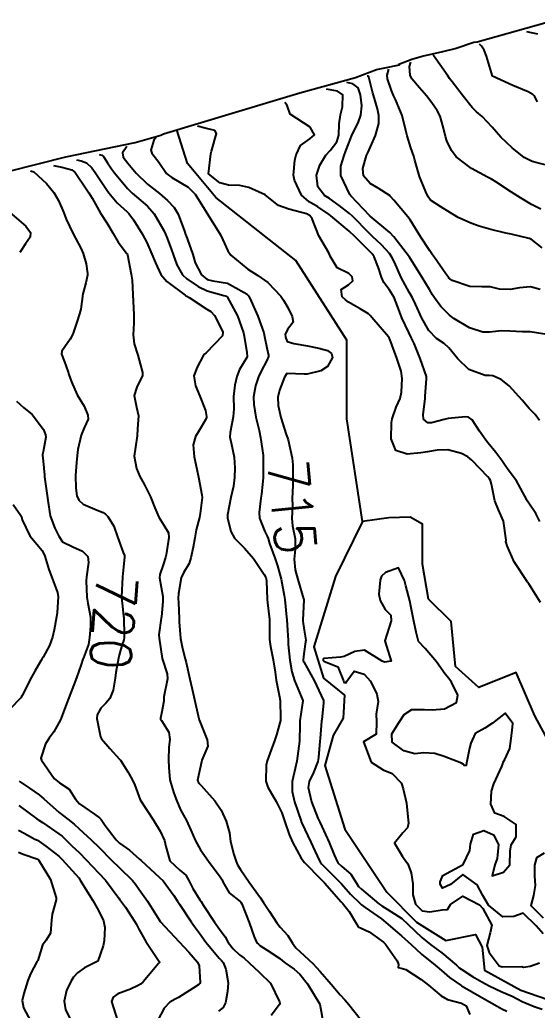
# Model space of a CAD drawing. Header units: metres. Extents: x 298520 to 308411, y 7433745 to 7450750.
# Drawn here: x 299445.2 to 299496.4, y 7449661.3 to 7449759.3 of the extents above; entities that cross this region are included whole.
import ezdxf
from ezdxf.enums import TextEntityAlignment as Align

# ---------------------------------------------------------------- set-up
doc = ezdxf.new("R2010")
doc.units = ezdxf.units.M
doc.header["$LTSCALE"] = 10
for name, color, linetype in [('Area', 45, 'Continuous'), ('Cotas', 45, 'Continuous'), ('Curvas de Nivel 1m', 11, 'Continuous'), ('Curvas de Nivel 5m', 15, 'Continuous'), ('Hidrografia', 140, 'Continuous')]:
    doc.layers.add(name, color=color, linetype=linetype)
doc.styles.add('Style-STANDARD', font='STANDARD.shx')

msp = doc.modelspace()

# ---------------------------------------------------------------- linework, layer by layer
at = {"layer": 'Area'}
msp.add_polyline3d([(299444.146, 7449744.347, 733.459), (299449.77, 7449745.76, 732.289), (299456.622, 7449747.182, 731.029), (299459.167, 7449747.895, 720.263), (299459.42, 7449748.038, 716.692), (299470.281, 7449751.28, 728.797), (299472.909, 7449752.072, 728.817), (299478.415, 7449753.597, 733.926), (299480.509, 7449754.379, 733.727), (299481.308, 7449754.565, 720.02), (299482.757, 7449754.871, 735.035), (299482.704, 7449754.913, 728.163), (299483.988, 7449755.409, 733.635), (299484.997, 7449755.714, 729.368), (299487.046, 7449756.174, 729.809), (299488.29, 7449756.483, 728.207), (299490.112, 7449757.106, 725.79), (299490.467, 7449757.134, 725.981), (299498.208, 7449759.312, 733.396)], dxfattribs=at)
at = {"layer": 'Curvas de Nivel 1m', "flags": 128}
for points, elevation in [([(299496.448, 7449757.881), (299495.373, 7449758.13)], 724), ([(299496.423, 7449751.206), (299496.147, 7449751.677), (299496.078, 7449751.792), (299495.965, 7449751.91), (299495.482, 7449752.171), (299493.974, 7449752.819), (299491.983, 7449753.72), (299491.386, 7449755.729), (299491.154, 7449756.304), (299490.892, 7449756.693), (299490.683, 7449756.9)], 723), ([(299497.88, 7449744.812), (299496.385, 7449745.173), (299495.887, 7449745.276), (299495.093, 7449745.688), (299493.902, 7449746.638), (299492.789, 7449747.711), (299491.928, 7449748.7), (299490.953, 7449749.735), (299490.396, 7449750.192), (299489.952, 7449750.631), (299489.08, 7449751.759), (299487.977, 7449753.182), (299487.725, 7449753.519), (299487.544, 7449753.774), (299486.359, 7449755.435), (299486.123, 7449755.789), (299486.103, 7449755.81)], 722), ([(299496.749, 7449740.583), (299495.836, 7449741.027), (299494.733, 7449741.691), (299493.848, 7449742.256), (299492.29, 7449743.284), (299491.861, 7449743.545), (299491.747, 7449743.607), (299491.48, 7449743.726), (299489.876, 7449744.608), (299488.387, 7449745.765), (299487.899, 7449746.383), (299487.466, 7449747.334), (299487.326, 7449747.779), (299487.129, 7449748.578), (299486.776, 7449749.787), (299486.489, 7449750.332), (299485.956, 7449751.113), (299485.434, 7449751.805), (299484.752, 7449752.589), (299483.979, 7449753.456), (299483.815, 7449753.822), (299483.773, 7449754.706), (299483.883, 7449755.11)], 721), ([(299496.682, 7449732.615), (299495.735, 7449732.897), (299494.644, 7449732.78), (299493.732, 7449732.617), (299492.674, 7449732.657), (299491.734, 7449732.88), (299490.909, 7449732.907), (299489.735, 7449732.925), (299487.982, 7449733.526), (299487.742, 7449733.67), (299487.694, 7449733.722), (299487.658, 7449733.771), (299487.356, 7449734.169), (299486.236, 7449735.793), (299486.048, 7449736.068), (299485.779, 7449736.451), (299484.894, 7449737.809), (299483.819, 7449739.534), (299483.609, 7449739.822), (299482.224, 7449741.451), (299481.89, 7449741.84), (299481.843, 7449741.889), (299480.654, 7449742.661), (299479.855, 7449743.099), (299479.207, 7449743.877), (299479.148, 7449744.603), (299479.521, 7449745.874), (299479.631, 7449746.137), (299479.902, 7449746.738), (299480.394, 7449747.863), (299480.734, 7449749.055), (299480.718, 7449749.858), (299480.582, 7449750.493), (299480.188, 7449751.867), (299480.14, 7449752.042), (299479.971, 7449752.704), (299479.752, 7449753.644), (299479.677, 7449753.721), (299479.583, 7449753.74)], 719), ([(299497.129, 7449728.21), (299495.684, 7449728.427), (299494.92, 7449728.452), (299493.685, 7449728.515), (299492.865, 7449728.533), (299491.683, 7449728.392), (299491.024, 7449728.396), (299489.689, 7449728.833), (299488.145, 7449729.766), (299487.706, 7449730.101), (299486.866, 7449730.934), (299486.246, 7449731.792), (299486.044, 7449732.113), (299485.731, 7449732.616), (299485.018, 7449733.807), (299483.773, 7449735.82), (299482.201, 7449737.836), (299481.799, 7449738.253), (299479.86, 7449739.869), (299479.841, 7449739.887), (299479.823, 7449739.905), (299477.96, 7449741.889), (299477.844, 7449742.039), (299476.962, 7449743.899), (299476.959, 7449744.817), (299477.291, 7449745.896), (299477.459, 7449746.333), (299477.91, 7449747.549), (299478.007, 7449747.794), (299478.06, 7449747.889), (299478.693, 7449749.12), (299478.947, 7449749.88), (299479.036, 7449750.796), (299478.92, 7449751.88), (299478.671, 7449752.584), (299478.15, 7449752.976), (299477.563, 7449753.1)], 718), ([(299496.624, 7449719.664), (299496.177, 7449720.26), (299495.595, 7449720.85), (299494.888, 7449721.687), (299493.624, 7449723.099), (299492.834, 7449723.712), (299492.002, 7449724.09), (299491.637, 7449724.12), (299491.238, 7449724.133), (299489.642, 7449724.706), (299488.524, 7449725.761), (299487.664, 7449726.856), (299487.186, 7449727.295), (299486.441, 7449727.788), (299485.684, 7449728.555), (299484.971, 7449729.807), (299484.354, 7449731.176), (299484.039, 7449731.817), (299483.728, 7449732.368), (299482.946, 7449733.828), (299482.276, 7449735.324), (299482.021, 7449735.838), (299481.776, 7449736.19), (299480.993, 7449737.06), (299480.11, 7449737.865), (299479.797, 7449738.161), (299478.114, 7449739.887), (299477.826, 7449740.154), (299476.807, 7449740.927), (299475.84, 7449741.64), (299475.671, 7449741.742), (299475.363, 7449741.917), (299474.707, 7449742.782), (299474.567, 7449743.929), (299474.881, 7449744.922), (299475.467, 7449745.916), (299475.898, 7449746.395), (299476.582, 7449747.227), (299476.765, 7449747.901), (299476.798, 7449749.033), (299476.942, 7449749.9), (299477.143, 7449750.706), (299477.168, 7449751.898), (299476.649, 7449752.244), (299475.553, 7449752.45)], 717), ([(299496.652, 7449709.668), (299496.257, 7449710.454), (299495.482, 7449711.59), (299495.423, 7449711.681), (299495.351, 7449711.815), (299494.332, 7449713.692), (299493.524, 7449714.789), (299493.151, 7449715.327), (299492.898, 7449715.71), (299492.311, 7449716.489), (299491.55, 7449717.412), (299491.295, 7449717.733), (299490.692, 7449718.613), (299489.962, 7449719.746), (299489.585, 7449719.993), (299489.309, 7449720.029), (299487.584, 7449719.86), (299487.196, 7449719.776), (299485.951, 7449719.421), (299485.578, 7449719.443), (299485.148, 7449719.804), (299485.12, 7449720.272), (299485.3, 7449721.803), (299485.321, 7449722.089), (299485.455, 7449723.802), (299485.429, 7449724.008), (299484.819, 7449725.808), (299484.21, 7449727.272), (299483.959, 7449727.817), (299483.681, 7449728.381), (299483.003, 7449729.827), (299482.579, 7449730.967), (299482.226, 7449731.835), (299481.731, 7449732.62), (299481.209, 7449733.32), (299480.991, 7449733.851), (299480.691, 7449734.784), (299480.277, 7449735.862), (299480.072, 7449736.162), (299479.779, 7449736.453), (299478.349, 7449737.884), (299477.801, 7449738.399), (299475.993, 7449739.908), (299475.824, 7449740.044), (299474.702, 7449740.798), (299473.836, 7449741.291), (299473.083, 7449741.948), (299472.384, 7449743.429), (299472.3, 7449743.956), (299472.417, 7449745.423), (299472.54, 7449745.954), (299472.982, 7449746.869), (299473.909, 7449747.529), (299474.349, 7449747.933), (299473.924, 7449748.697), (299471.943, 7449749.96), (299471.662, 7449750.824), (299471.433, 7449751.13)], 716), ([(299455.783, 7449746.78), (299455.357, 7449746.158), (299455.446, 7449745.714), (299455.883, 7449745.129), (299456.707, 7449744.142), (299457.857, 7449743.051), (299459.041, 7449742.118), (299459.836, 7449741.44), (299460.479, 7449740.75), (299460.884, 7449740.094), (299461.495, 7449738.387), (299461.611, 7449738.083), (299461.659, 7449737.949), (299461.788, 7449737.57), (299462.312, 7449736.075), (299462.557, 7449735.281), (299463.189, 7449734.066), (299463.746, 7449733.626), (299464.314, 7449733.482), (299465.741, 7449733.238), (299467.401, 7449732.34), (299467.724, 7449732.109), (299467.824, 7449732.009), (299467.952, 7449731.776), (299468.755, 7449729.999), (299469.343, 7449728.329), (299469.426, 7449727.992), (299469.661, 7449726.847), (299469.809, 7449726.142), (299469.803, 7449725.988), (299469.649, 7449725.615), (299469.089, 7449724.545), (299468.83, 7449723.998), (299468.512, 7449723.109), (299468.321, 7449722.003), (299468.355, 7449721.243), (299468.575, 7449720), (299468.891, 7449718.669), (299469.034, 7449717.995), (299469.277, 7449716.252), (299469.297, 7449715.992), (299469.29, 7449714.218), (299469.279, 7449713.992), (299469.105, 7449712.378), (299469.065, 7449711.994), (299468.886, 7449710.578), (299468.925, 7449709.995), (299469.45, 7449708.69), (299469.695, 7449708.236), (299469.791, 7449707.985), (299469.91, 7449707.509), (299470.463, 7449705.974), (299470.711, 7449705.275), (299471.065, 7449703.965), (299471.369, 7449702.35), (299471.426, 7449701.969), (299471.595, 7449700.216), (299471.613, 7449699.966), (299471.728, 7449698.366), (299471.752, 7449697.964), (299471.767, 7449697.513), (299471.91, 7449695.961), (299472.12, 7449694.796), (299472.395, 7449693.953), (299473.211, 7449691.973), (299473.219, 7449691.94), (299473.22, 7449691.917), (299472.92, 7449689.945), (299472.896, 7449689.621), (299472.882, 7449687.945), (299472.673, 7449686.455), (299472.603, 7449685.949), (299472.461, 7449685.246), (299472.168, 7449683.955), (299472.152, 7449682.964), (299472.376, 7449681.951), (299473.027, 7449680.018), (299473.053, 7449679.941), (299473.067, 7449679.905), (299473.102, 7449679.83), (299474.01, 7449677.931), (299474.811, 7449676.168), (299474.946, 7449675.921), (299475.052, 7449675.795), (299476.965, 7449673.901), (299477.032, 7449673.828), (299477.935, 7449672.8), (299478.875, 7449671.872), (299479.011, 7449671.756), (299479.383, 7449671.491), (299480.991, 7449670.357), (299481.628, 7449669.84), (299482.341, 7449669.194), (299482.971, 7449668.668), (299483.913, 7449667.81), (299484.949, 7449666.874), (299486.31, 7449665.786), (299486.928, 7449665.246), (299487.708, 7449664.555), (299488.873, 7449663.751), (299488.899, 7449663.737), (299488.953, 7449663.709), (299490.901, 7449662.588), (299492.425, 7449661.715), (299492.889, 7449661.45), (299493.378, 7449661.21)], 716), ([(299453.073, 7449745.99), (299453.208, 7449745.96), (299453.338, 7449745.91), (299453.482, 7449745.777), (299453.883, 7449745.159), (299454.279, 7449744.576), (299454.585, 7449744.169), (299455.85, 7449742.612), (299456.318, 7449742.145), (299457.83, 7449740.863), (299458.491, 7449740.123), (299459.444, 7449738.467), (299459.614, 7449738.112), (299459.789, 7449737.699), (299460.22, 7449736.546), (299460.369, 7449736.101), (299460.744, 7449735.077), (299461.31, 7449734.087), (299461.747, 7449733.682), (299462.866, 7449732.938), (299463.73, 7449732.504), (299465.382, 7449732.035), (299465.649, 7449731.958), (299465.722, 7449731.892), (299466.752, 7449730.02), (299467.335, 7449728.356), (299467.407, 7449728.013), (299467.657, 7449726.398), (299467.703, 7449726.009), (299467.694, 7449725.968), (299467.652, 7449725.895), (299466.958, 7449724.698), (299466.695, 7449724.019), (299466.486, 7449723.155), (299466.349, 7449722.029), (299466.37, 7449720.807), (299466.33, 7449720.029), (299466.028, 7449718.493), (299465.999, 7449718.033), (299466.117, 7449717.469), (299466.407, 7449716.027), (299466.488, 7449714.991), (299466.453, 7449714.026), (299466.343, 7449713.184), (299466.097, 7449712.031), (299465.766, 7449710.336), (299465.769, 7449710.035), (299466.087, 7449708.668), (299466.463, 7449708.025), (299467.428, 7449707.019), (299468.341, 7449706.001), (299469.397, 7449704.436), (299469.532, 7449704.126), (299469.571, 7449703.987), (299469.598, 7449703.78), (299469.687, 7449701.987), (299469.718, 7449701.628), (299469.901, 7449699.984), (299469.926, 7449699.396), (299469.92, 7449697.984), (299470.001, 7449697.295), (299470.287, 7449695.98), (299470.48, 7449694.779), (299470.577, 7449693.977), (299470.901, 7449692.321), (299470.953, 7449691.973), (299471.003, 7449690.194), (299470.983, 7449689.972), (299470.614, 7449688.571), (299470.408, 7449687.978), (299470.086, 7449687.085), (299469.677, 7449685.985), (299469.579, 7449685.575), (299469.548, 7449683.986), (299469.76, 7449683.371), (299470.564, 7449681.976), (299471.116, 7449680.836), (299471.414, 7449679.965), (299471.841, 7449678.71), (299472.196, 7449677.953), (299473.059, 7449676.362), (299473.378, 7449675.937), (299475.036, 7449674.244), (299475.35, 7449673.917), (299477.014, 7449672.041), (299477.081, 7449671.966), (299477.144, 7449671.898), (299477.805, 7449671.084), (299478.523, 7449669.877), (299478.673, 7449669.568), (299478.978, 7449669.423), (299479.781, 7449669.056), (299480.967, 7449668.213), (299481.171, 7449668.053), (299481.401, 7449667.843), (299482.553, 7449666.211), (299482.664, 7449665.824), (299482.649, 7449665.543), (299482.93, 7449665.484), (299483.409, 7449665.334), (299484.918, 7449664.343), (299485.647, 7449663.793), (299486.902, 7449662.731), (299487.52, 7449662.391), (299488.895, 7449662.007), (299489.38, 7449661.745), (299489.727, 7449660.895)], 717), ([(299448.543, 7449744.91), (299449.377, 7449744.732), (299450.351, 7449744.453), (299450.693, 7449744.212), (299451.847, 7449742.497), (299452.043, 7449742.198), (299452.374, 7449741.659), (299453.195, 7449740.186), (299453.808, 7449739.212), (299454.44, 7449738.17), (299454.941, 7449737.32), (299455.774, 7449736.22), (299455.82, 7449736.15), (299455.849, 7449736.072), (299456.242, 7449734.145), (299456.328, 7449733.561), (299456.399, 7449732.143), (299456.414, 7449731.445), (299456.483, 7449730.142), (299456.501, 7449729.331), (299456.427, 7449728.142), (299456.54, 7449727.266), (299456.874, 7449726.138), (299457.354, 7449724.414), (299457.336, 7449724.133), (299456.775, 7449722.979), (299456.511, 7449722.141), (299456.753, 7449720.976), (299456.942, 7449720.136), (299456.858, 7449718.849), (299456.821, 7449718.137), (299456.655, 7449717.031), (299456.525, 7449716.14), (299456.74, 7449714.919), (299457.068, 7449714.134), (299457.502, 7449713.377), (299458.128, 7449712.124), (299458.573, 7449711.018), (299458.957, 7449710.115), (299459.455, 7449709.323), (299459.909, 7449708.564), (299459.965, 7449708.102), (299459.679, 7449706.368), (299459.619, 7449706.107), (299459.406, 7449705.381), (299459.075, 7449704.435), (299459.031, 7449704.114), (299459.365, 7449702.243), (299459.37, 7449702.11), (299459.359, 7449701.753), (299459.221, 7449700.235), (299459.205, 7449700.111), (299458.976, 7449698.464), (299458.981, 7449698.113), (299459.293, 7449696.11), (299459.78, 7449694.604), (299459.817, 7449694.102), (299459.466, 7449692.318), (299459.448, 7449692.107), (299459.446, 7449691.911), (299459.231, 7449690.672), (299459.136, 7449690.199), (299459.14, 7449690.111), (299459.222, 7449689.972), (299459.948, 7449688.837), (299460.058, 7449688.097), (299459.962, 7449687.332), (299459.928, 7449686.102), (299459.938, 7449685.329), (299460.068, 7449684.101), (299460.46, 7449682.777), (299460.707, 7449682.094), (299461.119, 7449681.143), (299461.686, 7449680.081), (299462.138, 7449679.119), (299462.595, 7449678.067), (299463.07, 7449677.191), (299463.881, 7449676.052), (299465.038, 7449674.53), (299465.22, 7449674.223), (299465.3, 7449674.036), (299465.916, 7449672.92), (299467.014, 7449672.075), (299467.082, 7449672.009), (299467.186, 7449671.833), (299467.914, 7449670.001), (299468.38, 7449668.584), (299468.653, 7449667.993), (299468.812, 7449667.843), (299468.96, 7449667.735), (299469.675, 7449667.264), (299470.947, 7449666.42), (299471.19, 7449666.211), (299471.509, 7449665.961), (299472.36, 7449665.382), (299472.922, 7449664.87), (299473.672, 7449663.932), (299474.893, 7449661.92), (299475.244, 7449659.916)], 719), ([(299450.813, 7449745.45), (299451.293, 7449745.347), (299451.798, 7449745.159), (299452.345, 7449744.663), (299452.672, 7449744.192), (299453.847, 7449742.436), (299454.029, 7449742.177), (299454.857, 7449741.189), (299455.824, 7449740.306), (299455.983, 7449740.148), (299456.449, 7449739.508), (299457.327, 7449738.135), (299457.784, 7449737.276), (299458.278, 7449736.125), (299458.626, 7449735.259), (299459.167, 7449734.116), (299459.743, 7449733.418), (299461.555, 7449732.083), (299461.647, 7449732.006), (299461.722, 7449731.966), (299461.962, 7449731.836), (299463.709, 7449730.689), (299464.092, 7449730.439), (299464.47, 7449730.048), (299465.281, 7449728.434), (299465.268, 7449728.036), (299463.656, 7449726.375), (299463.482, 7449726.234), (299463.353, 7449726.063), (299462.757, 7449724.954), (299462.441, 7449724.072), (299462.596, 7449723.092), (299463.033, 7449722.066), (299463.589, 7449720.639), (299463.689, 7449720.059), (299463.675, 7449719.966), (299463.58, 7449719.74), (299462.957, 7449718.678), (299462.587, 7449718.07), (299462.354, 7449717.269), (299462.458, 7449716.071), (299462.731, 7449714.857), (299462.896, 7449714.066), (299463.229, 7449712.32), (299463.239, 7449712.062), (299463.064, 7449710.467), (299462.979, 7449710.065), (299462.67, 7449708.849), (299462.533, 7449708.069), (299462.365, 7449707.135), (299462.142, 7449706.073), (299461.971, 7449705.511), (299461.398, 7449704.6), (299461.167, 7449704.083), (299460.897, 7449702.56), (299460.881, 7449702.087), (299460.896, 7449701.624), (299460.973, 7449700.086), (299460.987, 7449699.733), (299461.105, 7449698.083), (299461.308, 7449697.105), (299461.582, 7449696.077), (299461.658, 7449695.708), (299462.016, 7449694.073), (299462.256, 7449693.077), (299462.494, 7449692.068), (299462.857, 7449690.435), (299462.953, 7449690.063), (299463.216, 7449689.405), (299463.76, 7449688.054), (299463.803, 7449687.444), (299463.227, 7449686.059), (299463.213, 7449686.019), (299463.171, 7449685.89), (299462.773, 7449684.066), (299462.892, 7449683.805), (299463.148, 7449683.54), (299464.498, 7449682.046), (299465.119, 7449681.123), (299465.639, 7449680.032), (299465.944, 7449678.88), (299466.057, 7449678.025), (299466.366, 7449676.718), (299466.603, 7449676.017), (299466.745, 7449675.71), (299467.045, 7449675.251), (299467.896, 7449674.001), (299469.017, 7449672.429), (299469.326, 7449671.987), (299469.908, 7449671.072), (299470.622, 7449669.974), (299470.979, 7449669.537), (299471.715, 7449668.704), (299472.182, 7449667.952), (299472.509, 7449667.497), (299472.95, 7449667.093), (299474.19, 7449665.927), (299474.925, 7449665.153), (299476.024, 7449663.909), (299476.902, 7449662.847), (299477.352, 7449662.348), (299477.765, 7449661.887), (299478.872, 7449660.469)], 718), ([(299444.188, 7449740.295), (299445.802, 7449738.906), (299446.28, 7449738.265), (299446.25, 7449737.804), (299445.782, 7449737.131), (299445.199, 7449736.279)], 721), ([(299444.881, 7449721.566), (299445.59, 7449720.951), (299446.444, 7449720.261), (299447.568, 7449718.779), (299447.763, 7449718.248), (299447.777, 7449718.031), (299447.538, 7449716.561), (299447.469, 7449716.316), (299447.46, 7449716.251), (299447.527, 7449715.649), (299447.639, 7449714.249), (299447.655, 7449714.105), (299447.913, 7449712.246), (299447.983, 7449711.74), (299448.223, 7449710.242), (299448.68, 7449709.008), (299449.059, 7449708.234), (299449.435, 7449707.676), (299450.472, 7449707.17), (299451.421, 7449706.724), (299451.926, 7449706.195), (299452, 7449705.601), (299451.8, 7449704.196), (299451.781, 7449703.804), (299451.854, 7449702.195), (299451.956, 7449701.602), (299452.202, 7449700.191), (299452.195, 7449699.331), (299452.116, 7449698.192), (299451.996, 7449697.51), (299451.5, 7449696.198), (299451.447, 7449696.043), (299451.286, 7449695.533), (299450.83, 7449694.207), (299450.564, 7449693.508), (299450.056, 7449692.218), (299449.827, 7449691.638), (299449.288, 7449690.229), (299449.221, 7449690.06), (299448.584, 7449688.861), (299448.113, 7449688.241), (299447.761, 7449687.678), (299447.291, 7449686.249), (299447.363, 7449686.056), (299448.618, 7449684.235), (299449.149, 7449683.816), (299450.099, 7449683.173), (299450.721, 7449682.206), (299451.126, 7449681.752), (299452.587, 7449680.709), (299453.106, 7449680.357), (299453.276, 7449680.178), (299453.669, 7449679.602), (299454.731, 7449678.164), (299455.08, 7449677.832), (299456.073, 7449677.145), (299457.064, 7449676.268), (299457.203, 7449676.129), (299459.036, 7449674.458), (299459.382, 7449674.107), (299460.444, 7449672.67), (299460.825, 7449672.092), (299461.008, 7449671.794), (299462.147, 7449670.073), (299462.507, 7449669.596), (299462.972, 7449668.955), (299463.617, 7449668.053), (299464.947, 7449666.474), (299465.156, 7449666.248), (299465.32, 7449666.036), (299465.602, 7449665.365), (299465.812, 7449664.031), (299465.758, 7449663.178), (299465.549, 7449662.033), (299465.336, 7449661.585), (299464.881, 7449661.23)], 721), ([(299444.546, 7449711.356), (299445.322, 7449710.272), (299445.374, 7449710.183), (299445.459, 7449709.851), (299446.194, 7449708.262), (299447.421, 7449706.808), (299447.695, 7449706.247), (299448.072, 7449704.916), (299448.343, 7449704.24), (299448.956, 7449702.655), (299449.02, 7449702.234), (299448.92, 7449700.664), (299448.852, 7449700.235), (299448.611, 7449698.956), (299448.441, 7449698.239), (299448.133, 7449697.419), (299447.513, 7449696.248), (299447.427, 7449696.113), (299447.289, 7449695.898), (299446.683, 7449694.851), (299446.355, 7449694.259), (299445.432, 7449692.455), (299445.333, 7449692.279), (299445.299, 7449692.233), (299445.251, 7449692.175), (299444.321, 7449691.204)], 722), ([(299496.975, 7449668.889), (299496.289, 7449669.667), (299495.001, 7449670.911), (299494.09, 7449670.6), (299492.995, 7449670.545), (299491.586, 7449671.724), (299491.022, 7449672.662), (299490.447, 7449673.736), (299489.043, 7449674.754), (299487.818, 7449673.768), (299487.029, 7449673.379), (299486.792, 7449673.782), (299486.798, 7449674.019), (299487.042, 7449674.644), (299489.053, 7449675.75), (299489.711, 7449677.106), (299489.801, 7449677.743), (299490.087, 7449678.746), (299491.097, 7449679.113), (299492.059, 7449678.682), (299492.553, 7449677.708), (299492.435, 7449676.336), (299492.2, 7449675.713), (299491.93, 7449674.605), (299493.046, 7449674.991), (299493.685, 7449675.694), (299493.722, 7449677.045), (299493.822, 7449677.693), (299494.319, 7449678.459), (299494.295, 7449679.688), (299493.111, 7449680.491), (299492.202, 7449680.801), (299491.788, 7449681.72), (299491.872, 7449682.989), (299492.107, 7449683.716), (299492.907, 7449685.44), (299492.988, 7449685.703), (299493.032, 7449685.845), (299493.179, 7449686.132), (299493.676, 7449687.215), (299493.74, 7449687.695), (299493.91, 7449689), (299493.987, 7449689.692), (299493.233, 7449690.703), (299491.984, 7449689.719), (299491.218, 7449689.217), (299490.247, 7449688.705), (299489.83, 7449687.744), (299489.708, 7449687.232), (299489.412, 7449685.748), (299489.38, 7449685.539), (299489.171, 7449685.542), (299489.071, 7449685.65), (299488.903, 7449685.754), (299487.182, 7449686.41), (299486.252, 7449686.724), (299485.187, 7449686.767), (299484.298, 7449686.697), (299483.19, 7449686.99), (299482.045, 7449687.837), (299482.026, 7449688.652), (299482.742, 7449689.827), (299483.231, 7449690.589), (299483.985, 7449691.063), (299485.236, 7449691.087), (299486.005, 7449691.023), (299487.236, 7449691.134), (299488.418, 7449691.762), (299488.527, 7449692.488), (299487.916, 7449693.77), (299487.643, 7449694.141), (299487.281, 7449694.575), (299486.414, 7449695.789), (299485.313, 7449697.118), (299484.654, 7449697.807), (299484.421, 7449698.721), (299484.203, 7449699.811), (299483.885, 7449701.288), (299483.777, 7449701.816), (299483.385, 7449703.294), (299483.25, 7449703.822), (299482.656, 7449705.082), (299481.401, 7449704.618), (299480.989, 7449704.262), (299480.853, 7449703.855), (299480.733, 7449702.496), (299480.844, 7449701.855), (299481.354, 7449700.971), (299481.92, 7449700.413), (299481.945, 7449699.841), (299481.323, 7449697.85), (299481.961, 7449695.84), (299481.292, 7449695.761), (299481.055, 7449695.852), (299479.309, 7449696.957), (299478.366, 7449696.821), (299477.299, 7449696.319), (299476.946, 7449696.248), (299475.296, 7449696.104), (299475.213, 7449696.002), (299475.215, 7449695.921), (299475.292, 7449695.84), (299476.685, 7449695.297), (299477.235, 7449693.891), (299477.271, 7449693.775), (299477.445, 7449693.714), (299477.572, 7449693.887), (299478.289, 7449694.874), (299479.28, 7449694.577), (299479.897, 7449693.864), (299480.522, 7449692.589), (299480.65, 7449691.856), (299480.474, 7449690.614), (299480.493, 7449689.857), (299480.454, 7449688.614), (299479.203, 7449687.87), (299479.983, 7449685.862), (299481.165, 7449685.099), (299482.056, 7449684.73), (299482.922, 7449683.823), (299482.995, 7449683.666), (299483.147, 7449683.232), (299483.461, 7449681.817), (299483.508, 7449681.435), (299483.646, 7449679.815), (299483.547, 7449679.367), (299483.093, 7449678.876), (299482.281, 7449677.832), (299483.063, 7449676.515), (299483.591, 7449675.815), (299483.933, 7449674.922), (299484.103, 7449673.809), (299484.095, 7449672.737), (299484.355, 7449671.807), (299485.003, 7449671.146), (299485.758, 7449671.036), (299487.005, 7449671.251), (299487.501, 7449671.277), (299487.83, 7449671.768), (299489.021, 7449672.607), (299490.694, 7449671.733), (299491.008, 7449671.374), (299491.899, 7449669.721), (299491.727, 7449668.97), (299491.418, 7449667.725), (299491.637, 7449667.038), (299492.615, 7449665.713), (299492.932, 7449665.615), (299494.879, 7449665.628), (299494.932, 7449665.619), (299495.03, 7449665.58), (299495.702, 7449665.672), (299496.605, 7449665.996)], 714), ([(299445.15, 7449683.986), (299446.177, 7449683.298), (299447.137, 7449682.617), (299447.583, 7449682.245), (299449.113, 7449680.894), (299449.958, 7449680.217), (299450.602, 7449679.712), (299451.094, 7449679.275), (299452.261, 7449678.188), (299453.075, 7449677.403), (299454.29, 7449676.168), (299455.052, 7449675.442), (299456.372, 7449674.14), (299456.667, 7449673.773), (299457.024, 7449673.26), (299457.829, 7449672.122), (299458.985, 7449670.251), (299459.087, 7449670.109), (299460.963, 7449668.09), (299461.924, 7449667.047), (299462.795, 7449666.062), (299462.938, 7449665.717), (299463.037, 7449664.059), (299463.012, 7449663.959), (299462.911, 7449663.875), (299462.344, 7449663.505), (299460.898, 7449662.561), (299460.595, 7449662.394), (299460.062, 7449662.098), (299459.482, 7449661.506), (299458.866, 7449660.325)], 722), ([(299445.122, 7449681.573), (299446.91, 7449680.253), (299447.023, 7449680.173), (299447.102, 7449680.122), (299447.464, 7449679.882), (299449.088, 7449678.768), (299449.394, 7449678.533), (299449.722, 7449678.22), (299450.407, 7449677.54), (299451.07, 7449676.913), (299451.792, 7449676.193), (299453.043, 7449674.872), (299453.679, 7449674.174), (299455.015, 7449672.409), (299455.111, 7449672.255), (299455.174, 7449672.158), (299455.655, 7449671.499), (299456.567, 7449670.136), (299456.713, 7449669.867), (299456.975, 7449669.334), (299457.675, 7449668.123), (299458.944, 7449666.235), (299459.023, 7449666.109), (299459.015, 7449666.036), (299458.941, 7449665.951), (299458.092, 7449664.952), (299457.399, 7449664.125), (299457.137, 7449663.902), (299456.909, 7449663.759), (299456.176, 7449663.411), (299454.901, 7449662.934), (299454.448, 7449662.614), (299454.291, 7449662.166), (299454.865, 7449660.284)], 723), ([(299445.092, 7449679.146), (299445.648, 7449678.831), (299446.692, 7449678.256), (299446.96, 7449678.13), (299447.081, 7449678.055), (299447.784, 7449677.535), (299449.066, 7449676.55), (299449.238, 7449676.401), (299449.41, 7449676.225), (299451.036, 7449674.412), (299451.191, 7449674.198), (299451.89, 7449673.066), (299452.426, 7449672.189), (299452.998, 7449671.181), (299453.486, 7449670.175), (299453.634, 7449669.515), (299453.54, 7449668.174), (299453.444, 7449667.689), (299452.943, 7449666.18), (299451.611, 7449665.521), (299450.925, 7449665.015), (299450.539, 7449664.594), (299450.296, 7449664.216), (299449.841, 7449663.283), (299449.616, 7449662.223), (299449.738, 7449661.363), (299450.325, 7449660.215)], 724), ([(299497.071, 7449676.854), (299496.325, 7449676.406), (299496.108, 7449675.669), (299496.109, 7449674.603), (299496.186, 7449673.668), (299496.016, 7449672.677), (299495.755, 7449671.673), (299496.995, 7449670.465)], 714)]:
    msp.add_lwpolyline(points, dxfattribs=dict(at, elevation=elevation))
at = {"layer": 'Curvas de Nivel 5m', "flags": 128}
for points, elevation in [([(299496.868, 7449736.748), (299495.792, 7449737.594), (299495.609, 7449737.682), (299493.799, 7449738.099), (299493.29, 7449738.215), (299491.806, 7449738.573), (299490.662, 7449738.886), (299489.814, 7449739.175), (299488.563, 7449739.763), (299487.827, 7449740.213), (299486.863, 7449740.814), (299485.84, 7449741.477), (299485.596, 7449741.802), (299485.358, 7449742.294), (299484.757, 7449743.811), (299484.276, 7449745.427), (299484.173, 7449745.817), (299483.901, 7449746.658), (299483.531, 7449747.824), (299483.4, 7449748.346), (299483.017, 7449749.829), (299482.372, 7449751.423), (299482.167, 7449751.838), (299481.968, 7449752.313), (299481.594, 7449753.461), (299481.562, 7449753.846), (299481.723, 7449754.42)], 720), ([(299496.72, 7449701.666), (299495.569, 7449703.5), (299495.44, 7449703.68), (299495.393, 7449703.736), (299494.127, 7449705.693), (299493.429, 7449707.269), (299493.321, 7449707.591), (299493.304, 7449707.702), (299493.306, 7449707.831), (299493.056, 7449709.706), (299492.578, 7449710.818), (299492.197, 7449711.719), (299491.881, 7449713.351), (299491.756, 7449713.726), (299491.672, 7449713.885), (299491.516, 7449714.085), (299489.916, 7449715.746), (299489.536, 7449716.071), (299488.905, 7449716.391), (299487.543, 7449716.77), (299486.499, 7449716.742), (299485.54, 7449716.554), (299484.889, 7449716.457), (299483.538, 7449716.338), (299482.412, 7449716.707), (299481.943, 7449717.836), (299481.988, 7449719.425), (299482.059, 7449719.835), (299482.456, 7449720.969), (299482.829, 7449721.828), (299482.976, 7449722.462), (299483.038, 7449723.826), (299482.93, 7449724.537), (299482.52, 7449725.831), (299481.811, 7449727.699), (299481.743, 7449727.839), (299481.675, 7449727.947), (299480.02, 7449729.865), (299479.883, 7449730.045), (299479.707, 7449730.232), (299478.877, 7449730.712), (299477.718, 7449731.381), (299477.416, 7449731.59), (299477.108, 7449731.899), (299477.008, 7449732.627), (299477.741, 7449733.078), (299478.154, 7449733.478), (299478.097, 7449733.887), (299477.756, 7449734.196), (299476.613, 7449734.759), (299475.926, 7449735.918), (299475.882, 7449736.026), (299475.776, 7449736.24), (299474.805, 7449737.93), (299474.146, 7449739.608), (299473.902, 7449739.939), (299473.857, 7449739.973), (299473.823, 7449739.997), (299473.697, 7449740.068), (299471.829, 7449740.569), (299470.801, 7449740.944), (299469.84, 7449741.711), (299469.486, 7449741.994), (299467.85, 7449742.732), (299466.961, 7449742.91), (299465.852, 7449742.938), (299464.988, 7449743.177), (299463.873, 7449744.06), (299464.107, 7449746.057), (299464.16, 7449746.321), (299464.662, 7449748.049), (299464.517, 7449748.352), (299463.548, 7449748.603), (299462.803, 7449748.79)], 715), ([(299458.733, 7449747.72), (299458.471, 7449747.401), (299458.177, 7449746.407), (299458.259, 7449746.125), (299458.98, 7449745.21), (299459.718, 7449744.102), (299459.871, 7449743.959), (299460.26, 7449743.703), (299461.853, 7449742.756), (299462.567, 7449742.073), (299463.823, 7449740.06), (299465.056, 7449738.041), (299465.299, 7449737.548), (299465.777, 7449736.455), (299466.086, 7449736.027), (299467.759, 7449734.633), (299468.761, 7449734), (299469.743, 7449733.307), (299471.022, 7449731.971), (299471.309, 7449731.557), (299471.712, 7449730.834), (299472.156, 7449729.955), (299472.245, 7449729.404), (299471.684, 7449728.683), (299471.455, 7449728.185), (299471.483, 7449727.963), (299471.52, 7449727.81), (299471.668, 7449727.482), (299472.326, 7449727.293), (299473.664, 7449727.052), (299474.777, 7449726.814), (299475.66, 7449726.606), (299476.034, 7449726.291), (299476.14, 7449725.913), (299475.644, 7449725.008), (299474.997, 7449724.569), (299473.636, 7449724.234), (299473.336, 7449724.243), (299471.636, 7449724.311), (299471.405, 7449723.963), (299470.904, 7449722.68), (299470.724, 7449721.973), (299470.781, 7449721.159), (299471.043, 7449719.968), (299471.558, 7449718.294), (299471.686, 7449717.959), (299471.752, 7449717.757), (299472.153, 7449715.954), (299472.208, 7449715.272), (299472.219, 7449713.953), (299472.211, 7449713.244), (299472.168, 7449711.953), (299472.189, 7449711.239), (299472.114, 7449709.953), (299472.175, 7449709.234), (299472.433, 7449707.95), (299472.447, 7449706.93), (299472.355, 7449705.951), (299472.457, 7449704.895), (299472.703, 7449703.947), (299473.285, 7449702.02), (299473.306, 7449701.941), (299473.306, 7449701.884), (299473.193, 7449699.942), (299473.199, 7449699.799), (299473.333, 7449698.929), (299473.489, 7449697.938), (299473.482, 7449697.777), (299473.302, 7449696.573), (299473.24, 7449695.995), (299473.239, 7449695.941), (299473.25, 7449695.898), (299473.292, 7449695.799), (299474.319, 7449693.93), (299475.244, 7449691.967), (299475.255, 7449691.92), (299475.241, 7449691.701), (299475.072, 7449690.074), (299475.055, 7449689.922), (299474.923, 7449688.205), (299474.905, 7449687.923), (299474.77, 7449686.333), (299474.691, 7449685.925), (299474.264, 7449684.826), (299473.835, 7449683.933), (299473.744, 7449683.337), (299474.061, 7449681.931), (299474.701, 7449680.333), (299474.893, 7449679.922), (299475.099, 7449679.5), (299475.828, 7449677.913), (299476.297, 7449676.676), (299476.684, 7449675.904), (299477.049, 7449675.54), (299477.948, 7449674.792), (299478.516, 7449673.878), (299478.725, 7449673.57), (299479.027, 7449673.286), (299480.737, 7449671.853), (299481.01, 7449671.647), (299481.541, 7449671.306), (299482.991, 7449670.383), (299483.642, 7449669.813), (299484.97, 7449668.497), (299485.869, 7449667.791), (299486.951, 7449666.999), (299488.398, 7449665.758), (299488.684, 7449665.508), (299488.929, 7449665.33), (299490, 7449664.662), (299490.917, 7449664.118), (299491.642, 7449663.723), (299492.907, 7449663.142), (299493.908, 7449662.7), (299494.898, 7449662.188), (299496.1, 7449661.668), (299496.889, 7449661.419)], 715), ([(299446.283, 7449744.37), (299446.596, 7449744.263), (299447.856, 7449743.104), (299448.568, 7449742.239), (299449.05, 7449741.446), (299449.558, 7449740.224), (299449.813, 7449739.574), (299450.464, 7449738.213), (299451.262, 7449736.721), (299451.495, 7449736.203), (299451.763, 7449735.165), (299451.922, 7449734.198), (299451.917, 7449734.031), (299451.739, 7449733.289), (299451.502, 7449732.427), (299451.458, 7449732.203), (299451.243, 7449730.669), (299451.132, 7449730.206), (299450.863, 7449729.381), (299450.452, 7449728.218), (299450.197, 7449727.7), (299449.664, 7449726.95), (299449.358, 7449726.533), (299449.352, 7449726.233), (299449.645, 7449725.461), (299449.951, 7449724.54), (299450.056, 7449724.224), (299450.34, 7449723.502), (299450.875, 7449722.211), (299451.154, 7449721.762), (299451.592, 7449721.09), (299451.957, 7449720.196), (299451.974, 7449719.801), (299451.57, 7449718.926), (299451.273, 7449718.204), (299450.954, 7449716.797), (299450.894, 7449716.21), (299450.815, 7449715.5), (299450.709, 7449714.212), (299450.747, 7449712.958), (299450.851, 7449712.209), (299451.044, 7449711.772), (299451.475, 7449711.371), (299452.858, 7449710.797), (299453.467, 7449710.549), (299453.695, 7449710.406), (299453.926, 7449710.173), (299454.512, 7449709.222), (299454.869, 7449708.166), (299455.42, 7449706.603), (299455.567, 7449706.31), (299455.583, 7449706.157), (299455.397, 7449704.532), (299455.365, 7449704.188), (299455.36, 7449704.16), (299455.268, 7449702.258), (299455.269, 7449702.161), (299455.354, 7449701.302), (299455.473, 7449700.287), (299455.486, 7449700.158), (299455.532, 7449698.364), (299455.529, 7449698.157), (299455.502, 7449697.976), (299455.311, 7449697.395), (299455.025, 7449696.434), (299454.966, 7449696.163), (299454.718, 7449694.726), (299454.638, 7449694.166), (299454.46, 7449692.969), (299454.117, 7449692.171), (299453.709, 7449691.712), (299453.238, 7449691.215), (299452.866, 7449690.546), (299452.821, 7449690.184), (299453.205, 7449688.382), (299453.294, 7449688.179), (299454.133, 7449687.226), (299455.085, 7449686.161), (299455.172, 7449686.042), (299455.911, 7449684.899), (299456.34, 7449684.142), (299456.592, 7449683.583), (299457.133, 7449682.13), (299458.429, 7449680.117), (299459.092, 7449679.04), (299459.52, 7449678.106), (299459.646, 7449677.532), (299460.056, 7449676.1), (299461.044, 7449675.188), (299461.632, 7449674.674), (299461.968, 7449674.076), (299462.318, 7449673.362), (299463.015, 7449672.247), (299463.136, 7449672.059), (299463.397, 7449671.666), (299464.461, 7449670.045), (299464.976, 7449669.337), (299465.52, 7449668.583), (299465.83, 7449668.027), (299466.312, 7449667.376), (299466.951, 7449666.81), (299467.401, 7449666.467), (299467.911, 7449666.005), (299468.929, 7449665.051), (299470.018, 7449663.979), (299470.895, 7449662.145), (299470.924, 7449662.001), (299470.928, 7449661.969), (299470.922, 7449661.94), (299470.892, 7449661.887), (299470.075, 7449660.778)], 720), ([(299445.07, 7449676.942), (299445.547, 7449676.752), (299446.985, 7449676.251), (299447.062, 7449676.195), (299448.25, 7449674.238), (299448.801, 7449672.446), (299448.796, 7449672.232), (299448.402, 7449670.825), (299448.341, 7449670.236), (299448.251, 7449668.956), (299447.805, 7449668.242), (299447.442, 7449667.761), (299446.986, 7449666.25), (299446.974, 7449666.219), (299446.942, 7449666.17), (299446.26, 7449664.922), (299446.011, 7449664.264), (299445.617, 7449662.986), (299445.456, 7449662.272), (299445.585, 7449661.567), (299446.259, 7449660.259)], 725)]:
    msp.add_lwpolyline(points, dxfattribs=dict(at, elevation=elevation))
at = {"layer": 'Hidrografia'}
for points in [[(299479.106, 7449709.661), (299477.569, 7449719.845), (299477.569, 7449727.62), (299472.504, 7449735.489), (299464.613, 7449741.722), (299461.799, 7449745.095), (299460.758, 7449748.438)], [(299500.66, 7449682.099), (299496.17, 7449690.46), (299494.31, 7449694.721), (299490.62, 7449693.251), (299488.322, 7449695.327), (299487.885, 7449699.77), (299485.624, 7449701.992), (299485.04, 7449705.453), (299485.035, 7449709.411), (299483.832, 7449710.103), (299481.717, 7449710.03), (299479.106, 7449709.661), (299476.441, 7449704.244), (299474.285, 7449697.268), (299475.265, 7449694.187), (299477.334, 7449692.498), (299477.189, 7449690.215), (299476.21, 7449688.511), (299475.375, 7449685.54), (299477.372, 7449679.216), (299481.51, 7449673.006), (299484.449, 7449670.034), (299487.352, 7449668.222), (299490.291, 7449668.802), (299490.946, 7449667.554), (299491.164, 7449665.271), (299494.756, 7449663.314), (299498.312, 7449662.082)]]:
    msp.add_lwpolyline(points, dxfattribs=at)

# ---------------------------------------------------------------- texts
at = {"layer": 'Cotas', "style": 'Style-STANDARD'}
for s, rotation, p in [('715', 275.72738, (299472.127, 7449711.125, 715)), ('720', 265.40012, (299454.485, 7449699.677, 720))]:
    msp.add_text(s, height=4, rotation=rotation, dxfattribs=at).set_placement(p, align=Align.MIDDLE_CENTER)

doc.saveas('drawing.dxf')
